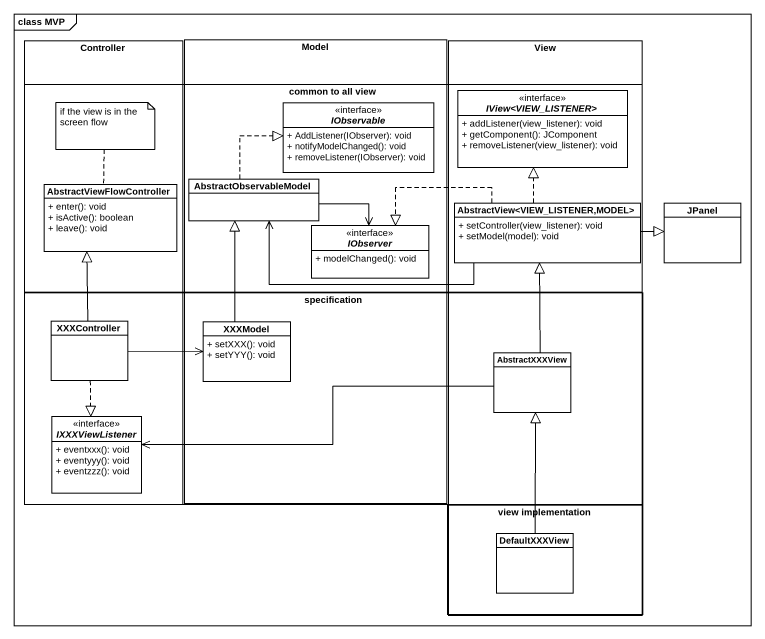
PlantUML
@startuml
mainframe class MVP
allowmixing
hide circle
hide empty members
skinparam classAttributeIconSize 0
rectangle Controller {
  class AbstractViewFlowController {
    + enter(): void
    + isActive(): boolean
    + leave(): void
  }
  class XXXController
  interface IXXXViewListener <<interface>> {
    + eventxxx(): void
    + eventyyy(): void
    + eventzzz(): void
  }
}
rectangle Model {
  interface IObservable <<interface>> {
    + AddListener(IObserver): void
    + notifyModelChanged(): void
    + removeListener(IObserver): void
  }
  class AbstractObservableModel
  interface IObserver <<interface>> {
    + modelChanged(): void
  }
  class XXXModel {
    + setXXX(): void
    + setYYY(): void
  }
}
rectangle View {
  interface "IView<VIEW_LISTENER>" as IView_VIEW_LISTENER <<interface>> {
    + addListener(view_listener): void
    + getComponent(): JComponent
    + removeListener(view_listener): void
  }
  class "AbstractView<VIEW_LISTENER,MODEL>" as AbstractView_VIEW_LISTENER {
    + setController(view_listener): void
    + setModel(model): void
  }
  class AbstractXXXView
  rectangle "view implementation" as view_implementation {
    class DefaultXXXView
  }
}
rectangle "common to all view" as common_to_all_view
class JPanel
rectangle specification
AbstractObservableModel .right.|> IObservable
AbstractObservableModel -right-> IObserver
AbstractView_VIEW_LISTENER .up.|> IView_VIEW_LISTENER
AbstractView_VIEW_LISTENER -left-> AbstractObservableModel
AbstractView_VIEW_LISTENER -right-|> JPanel
AbstractView_VIEW_LISTENER .left.|> IObserver
XXXController -up-|> AbstractViewFlowController
XXXController -right-> XXXModel
XXXController ..|> IXXXViewListener
XXXModel -up-|> AbstractObservableModel
AbstractXXXView -up-|> AbstractView_VIEW_LISTENER
AbstractXXXView -left-> IXXXViewListener
DefaultXXXView -up-|> AbstractXXXView
note top of AbstractViewFlowController : if the view is in the screen flow
@enduml
